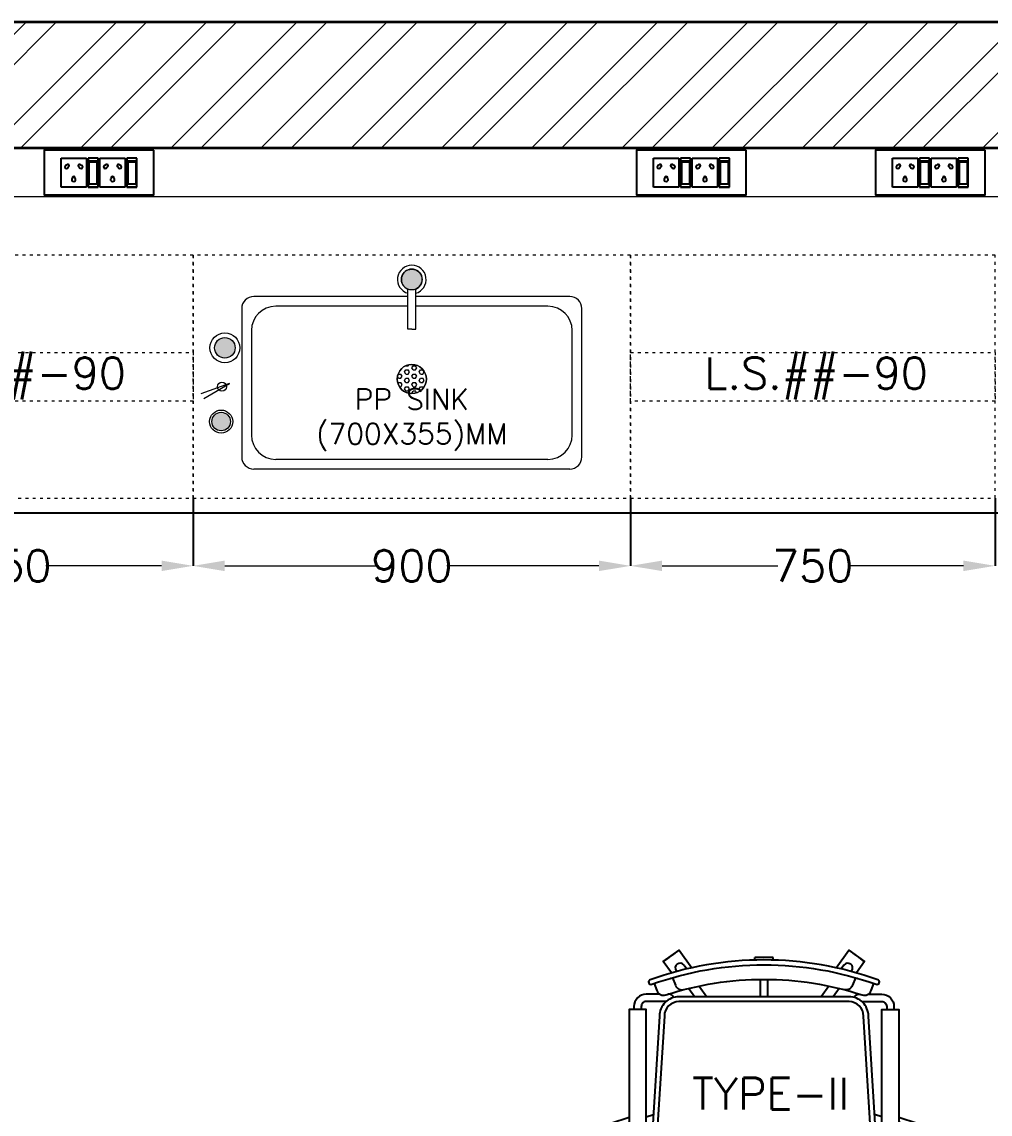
# Model space of a CAD drawing. Extents: x -52083 to 49512, y -145230 to 20224.
# Drawn here: x -42208 to -40215, y 12527 to 14774 of the extents above; entities that cross this region are included whole.
import ezdxf
from ezdxf.enums import TextEntityAlignment as Align

# ---------------------------------------------------------------- set-up
doc = ezdxf.new("R2010")
doc.units = 0
doc.header["$LTSCALE"] = 0.5
doc.header["$MEASUREMENT"] = 0
doc.header["$PDMODE"] = 32
doc.linetypes.add('ACAD_ISO03W100', pattern=[30, 12, -18])
for name, color, linetype in [('Asbuilt', 7, 'Continuous'), ('GC-2', 22, 'Continuous'), ('GF-1', 21, 'Continuous'), ('LABOFAB', 7, 'Continuous'), ('PDF_Text', 5, 'Continuous'), ('SA-6MRP', 1, 'Continuous'), ('SA-6MUP', 223, 'Continuous'), ('SA-FUR', 3, 'Continuous')]:
    doc.layers.add(name, color=color, linetype=linetype)
for name, color, linetype, lineweight in [('DIM', 3, 'Continuous', 5), ('Furniture', 30, 'Continuous', 13), ('Hatch-1', 8, 'Continuous', 5), ('Sa-Block Text', 7, 'Continuous', 18), ('wall-1', 7, 'Continuous', 35)]:
    doc.layers.add(name, color=color, linetype=linetype, lineweight=lineweight)
doc.styles.get("Standard").update_dxf_attribs({"font": 'romans.shx'})
doc.dimstyles.new('Sa-dim', dxfattribs={"dimtxt": 65, "dimasz": 65, "dimexe": 0, "dimexo": 0, "dimtad": 0, "dimdec": 0, "dimdsep": 46, "dimtxsty": 'Standard', "dimcen": 0, "dimclrd": 256, "dimclre": 7, "dimclrt": 1, "dimadec": 0, "dimazin": 0, "dimtfac": 1, "dimtdec": 0, "dimtmove": 0, "dimatfit": 3, "dimfxl": 1, "dimlwd": -1, "dimarcsym": 0})

# ---------------------------------------------------------------- blocks, each defined once
blk = doc.blocks.new('PCH-7022')
at = {"layer": 'GC-2', "color": 30, "ltscale": 10}
for p, q in [((-18.7, 254.1), (-19.1, 259.1)), ((18.7, 254.1), (19.1, 259.1)), ((-180.7, 231.7), (-179.9, 230.6)), ((-164.5, 243.5), (-159, 235.9)), ((164.5, 243.5), (159, 235.9)), ((180.7, 231.7), (179.9, 230.6)), ((-7.5, 214.3), (-7.5, 178.7)), ((7.5, 214.3), (7.5, 178.7)), ((-154.6, 195.8), (-142.2, 178.7)), ((-133.4, 200.6), (-117.5, 178.7)), ((133.4, 200.6), (117.5, 178.7)), ((154.6, 195.8), (142.2, 178.7)), ((-242.5, -68.3), (-227.6, -63.4)), ((242.5, -68.3), (227.6, -63.4)), ((-282.4, -81.2), (-277.5, -79.7)), ((-242.5, -89.3), (-229, -84.9)), ((242.5, -89.3), (229, -84.9)), ((282.4, -81.2), (277.5, -79.7)), ((-10, -293.7), (-10, -221.3)), ((10, -293.7), (10, -221.3))]:
    blk.add_line(p, q, dxfattribs=at)
for points in [[(-190.2, 227.7), (-207.2, 251.2), (-174.8, 274.7), (-148.4, 238.3)], [(148.4, 238.3), (174.8, 274.7), (207.2, 251.2), (190.2, 227.7)], [(-277.5, -111.2), (-302.9, -119.5), (-315.3, -81.4), (-277.5, -69.1)], [(277.5, -69.1), (315.3, -81.4), (302.9, -119.5), (277.5, -111.2)], [(10, -280), (20, -280), (20, -325), (-20, -325), (-20, -280), (-10, -280)]]:
    blk.add_lwpolyline(points, dxfattribs=at)
for points in [[(-234.1, 213.6), (-234.1, 213.6, 0.416344), (-237.1, 207.2, 0.412086), (-230.7, 204.2), (-230.7, 204.2, -0.174031), (230.7, 204.2), (230.7, 204.2, 0.412086), (237.1, 207.2), (237.1, 207.2, 0.416344), (234.1, 213.6), (234.1, 213.6, 0.174031)], [(-195, -221.3), (195, -221.3, 0.414214), (235, -181.3), (215, 138.7, 0.414214), (175, 178.7), (-175, 178.7, 0.414214), (-215, 138.7), (-235, -181.3, 0.414214)], [(-195, -211.3), (195, -211.3, 0.414214), (225, -181.3), (205, 138.7, 0.414214), (175, 168.7), (-175, 168.7, 0.414214), (-205, 138.7), (-225, -181.3, 0.414214)]]:
    blk.add_lwpolyline(points, format="xyb", close=True, dxfattribs=at)
for points in [[(19.1, 259.1, 0.013665), (-19.1, 259.1)], [(-225.9, 205.9), (-220.6, 191.5, 0.403288), (-201.9, 182.4), (-201.9, 182.4, -0.158526), (201.9, 182.4), (201.9, 182.4, 0.403288), (220.6, 191.5), (225.9, 205.9)], [(-193.1, 216.5, 0.029136), (-192.6, 216.6)], [(-188.5, 217.8), (-182.3, 202.3, 0.378791), (-164.6, 193.3)], [(188.5, 217.8), (182.3, 202.3), (182.3, 202.3, -0.378791), (164.6, 193.3)], [(192.6, 216.6, 0.029136), (193.1, 216.5, 0.029136)], [(-214.2, 183.7), (-242.5, 183.7, 0.414214), (-267.5, 158.7), (-267.5, 152.3)], [(-185.7, 177.3, 0.311343), (-195, 183.7), (-197.6, 183.7)], [(185.7, 177.3, -0.311343), (195, 183.7), (197.6, 183.7)], [(214.2, 183.7), (242.5, 183.7, -0.414214), (267.5, 158.7), (267.5, 152.3)], [(-201.5, 168.7), (-242.5, 168.7, 0.414214), (-252.5, 158.7), (-252.5, 152.3)], [(201.5, 168.7), (242.5, 168.7, -0.414214), (252.5, 158.7), (252.5, 152.3)]]:
    blk.add_lwpolyline(points, format="xyb", dxfattribs=at)
for points in [[(-237.1, 207.2), (-237.1, 207.2)], [(-277.5, -122.7), (-242.5, -122.7), (-242.5, 152.3), (-277.5, 152.3)], [(277.5, -122.7), (242.5, -122.7), (242.5, 152.3), (277.5, 152.3)]]:
    blk.add_lwpolyline(points, close=True, dxfattribs=at)
for centre, radius, start, end in [((0, 0), 325, 122.4719, 129.5281), ((0, 0), 325, 50.4719, 57.5281), ((-172.6, 237.6), 10, 36, 216), ((172.6, 237.6), 10, 324, 144), ((0, 0), 325, 194.4719, 201.5281), ((-279.3, -90.7), 10, 108, 280.2877), ((279.3, -90.7), 10, 259.7123, 72), ((0, 0), 325, 338.4719, 345.5281), ((0, -293.7), 10, 180, 0), ((0, 0), 325, 266.4719, 273.5281)]:
    blk.add_arc(centre, radius, start, end, dxfattribs=at)
at = {"layer": 'PDF_Text', "insert": (13.6, -21), "char_height": 65, "width": 310.353, "attachment_point": 5}
blk.add_mtext('{\\C1;TYPE-II}', dxfattribs=at)
blk = doc.blocks.new('*U92')
at = {"layer": 'SA-FUR', "color": 230, "linetype": 'ACAD_ISO03W100', "lineweight": 13}
for points in [[(750, 500), (0, 500), (0, 0), (750, 0)], [(750, 200), (0, 200), (0, 300), (750, 300)]]:
    blk.add_lwpolyline(points, close=True, dxfattribs=at)
at = {"layer": 'SA-FUR', "color": 7}
blk.add_attdef('TAG-2', text='', height=65, dxfattribs=at).set_placement((382.1, 224.8), align=Align.CENTER)
blk = doc.blocks.new('*D531')
at = {"layer": 'Defpoints', "color": 0, "transparency": 16777216}
for p in [(-40955.5, 13793.7), (-40205.5, 13793.7), (-40955.5, 13654.6)]:
    blk.add_point(p, dxfattribs=at)
at = {"layer": 'DIM', "color": 7, "lineweight": -2, "transparency": 16777216}
for p, q in [((-40955.5, 13793.7), (-40955.5, 13654.6)), ((-40205.5, 13793.7), (-40205.5, 13654.6))]:
    blk.add_line(p, q, dxfattribs=at)
at = {"layer": 'DIM', "transparency": 16777216}
for p, q in [((-40890.5, 13654.6), (-40652.6, 13654.6)), ((-40270.5, 13654.6), (-40508.5, 13654.6))]:
    blk.add_line(p, q, dxfattribs=at)
for points in [[(-40890.5, 13665.4), (-40890.5, 13643.8), (-40955.5, 13654.6)], [(-40270.5, 13665.4), (-40270.5, 13643.8), (-40205.5, 13654.6)]]:
    blk.add_solid(points, dxfattribs=at)
at = {"layer": 'DIM', "color": 1, "transparency": 16777216, "insert": (-40580.5, 13654.6), "char_height": 65, "attachment_point": 5}
blk.add_mtext('750', dxfattribs=at)
blk = doc.blocks.new('*D532')
at = {"layer": 'Defpoints', "color": 0, "transparency": 16777216}
for p in [(-41855.5, 13793.7), (-40955.5, 13793.7), (-41855.5, 13654.6)]:
    blk.add_point(p, dxfattribs=at)
at = {"layer": 'DIM', "color": 7, "lineweight": -2, "transparency": 16777216}
for p, q in [((-41855.5, 13793.7), (-41855.5, 13654.6)), ((-40955.5, 13793.7), (-40955.5, 13654.6))]:
    blk.add_line(p, q, dxfattribs=at)
at = {"layer": 'DIM', "transparency": 16777216}
for p, q in [((-41790.5, 13654.6), (-41477.8, 13654.6)), ((-41020.5, 13654.6), (-41333.2, 13654.6))]:
    blk.add_line(p, q, dxfattribs=at)
for points in [[(-41790.5, 13665.4), (-41790.5, 13643.8), (-41855.5, 13654.6)], [(-41020.5, 13665.4), (-41020.5, 13643.8), (-40955.5, 13654.6)]]:
    blk.add_solid(points, dxfattribs=at)
at = {"layer": 'DIM', "color": 1, "transparency": 16777216, "insert": (-41405.5, 13654.6), "char_height": 65, "attachment_point": 5}
blk.add_mtext('900', dxfattribs=at)
blk = doc.blocks.new('*D533')
at = {"layer": 'Defpoints', "color": 0, "transparency": 16777216}
for p in [(-42605.5, 13793.7), (-41855.5, 13793.7), (-42605.5, 13654.6)]:
    blk.add_point(p, dxfattribs=at)
at = {"layer": 'DIM', "color": 7, "lineweight": -2, "transparency": 16777216}
for p, q in [((-42605.5, 13793.7), (-42605.5, 13654.6)), ((-41855.5, 13793.7), (-41855.5, 13654.6))]:
    blk.add_line(p, q, dxfattribs=at)
at = {"layer": 'DIM', "transparency": 16777216}
for p, q in [((-42540.5, 13654.6), (-42302.6, 13654.6)), ((-41920.5, 13654.6), (-42158.5, 13654.6))]:
    blk.add_line(p, q, dxfattribs=at)
for points in [[(-42540.5, 13665.4), (-42540.5, 13643.8), (-42605.5, 13654.6)], [(-41920.5, 13665.4), (-41920.5, 13643.8), (-41855.5, 13654.6)]]:
    blk.add_solid(points, dxfattribs=at)
at = {"layer": 'DIM', "color": 1, "transparency": 16777216, "insert": (-42230.5, 13654.6), "char_height": 65, "attachment_point": 5}
blk.add_mtext('750', dxfattribs=at)
blk = doc.blocks.new('PP SINK-700X355')
at = {"linetype": 'ByBlock', "lineweight": 5, "ltscale": 10}
blk.add_hatch(color=3, dxfattribs=at).paths.add_polyline_path([(-21.4, 389.9, 1), (21.4, 389.9, 1)])
at = {"linetype": 'ByBlock', "lineweight": 5}
h = blk.add_hatch(dxfattribs=at)
h.set_pattern_fill('HEX', color=3, scale=40, style=0)
h.set_pattern_definition([(1e-09, (-34097.917, -448425.806), (-2e-10, 8.66025404), [5, -10]), (120, (-34097.917, -448425.806), (-7.5, -4.33012702), [5, -10]), (60, (-34092.917, -448425.806), (-7.5, 4.33012702), [5, -10])])
h.paths.add_polyline_path([(-30, 185.2, 1), (30, 185.2, 1)])
at = {"color": 3, "linetype": 'ByBlock', "lineweight": 5, "ltscale": 10}
for p, q in [((-8.1, 287.6), (-8.1, 370.1)), ((8.1, 287.6), (8.1, 370.1)), ((0, 287.6), (-8.1, 287.6)), ((0, 287.6), (8.1, 287.6))]:
    blk.add_line(p, q, dxfattribs=at)
at = {"color": 3, "linetype": 'ByBlock', "lineweight": 5}
for p, q in [((-8.1, 355), (-325, 355)), ((325, 355), (8.1, 355)), ((-350, 330), (-350, 25)), ((-8.1, 335), (-280, 335)), ((280, 335), (8.1, 335)), ((350, 25), (350, 330)), ((-330, 285), (-330, 70)), ((330, 70), (330, 285)), ((325, 0), (-325, 0)), ((280, 20), (-280, 20))]:
    blk.add_line(p, q, dxfattribs=at)
at = {"color": 3, "linetype": 'ByBlock', "lineweight": 5, "ltscale": 10}
blk.add_circle((0, 389.9), 21.4, dxfattribs=at)
at = {"color": 3, "linetype": 'ByBlock', "lineweight": 5}
blk.add_circle((0, 185.2), 30, dxfattribs=at)
at = {"color": 3, "linetype": 'ByBlock', "lineweight": 5, "ltscale": 10}
for radius, start, end in [(29.4, 285.896, 254.104), (21.4, 292.1607, 247.8393)]:
    blk.add_arc((0, 389.9), radius, start, end, dxfattribs=at)
at = {"color": 3, "linetype": 'ByBlock', "lineweight": 5}
for centre, radius, start, end in [((-325, 330), 25, 90, 180), ((325, 330), 25, 0, 90), ((-280, 285), 50, 90, 180), ((280, 285), 50, 0, 90), ((0, 185.2), 30, 0, 180), ((0, 185.2), 30, 180, 0), ((-280, 70), 50, 180, 270), ((280, 70), 50, 270, 0), ((-325, 25), 25, 180, 270), ((325, 25), 25, 270, 0)]:
    blk.add_arc(centre, radius, start, end, dxfattribs=at)
blk = doc.blocks.new('*U130')
for p, q in [((-78.1, 29.8), (-78.1, -29.8)), ((-78.1, 29.8), (-78.1, -29.8)), ((-57.3, 29.8), (-78.1, 29.8)), ((-78.1, 29.8), (-57.3, 29.8)), ((-76.3, 23.3), (-76.3, -23.3)), ((-59.1, 23.3), (-76.3, 23.3)), ((-59.1, -23.3), (-59.1, 23.3)), ((-57.3, -29.8), (-57.3, 29.8)), ((-53.9, 29.8), (-1.7, 29.8)), ((-53.9, -29.8), (-53.9, 29.8)), ((-1.7, 29.8), (-1.7, -29.8)), ((1.7, 29.8), (1.7, -29.8)), ((1.7, 29.8), (1.7, -29.8)), ((22.5, 29.8), (1.7, 29.8)), ((1.7, 29.8), (22.5, 29.8)), ((3.5, 23.3), (3.5, -23.3)), ((20.7, 23.3), (3.5, 23.3)), ((20.7, -23.3), (20.7, 23.3)), ((22.5, -29.8), (22.5, 29.8)), ((25.9, -29.8), (25.9, 29.8)), ((25.9, 29.8), (78.1, 29.8)), ((78.1, 29.8), (78.1, -29.8)), ((-76.3, -21.2), (-59.1, -21.2)), ((3.5, -21.2), (20.7, -21.2)), ((-78.1, -29.8), (-57.3, -29.8)), ((-76.3, -23.3), (-59.1, -23.3)), ((-1.7, -29.8), (-53.9, -29.8)), ((1.7, -29.8), (22.5, -29.8)), ((3.5, -23.3), (20.7, -23.3)), ((78.1, -29.8), (25.9, -29.8))]:
    blk.add_line(p, q)
blk.add_lwpolyline([(-113, -46), (113, -46), (113, 46), (-113, 46)], close=True)
for centre, radius, start, end in [((-27.8, 14.7), 4.06, 307.1584, 232.8416), ((-27.8, 10.6), 2.59, 161.4031, 18.5969), ((52, 14.7), 4.06, 307.1584, 232.8416), ((52, 10.6), 2.59, 161.4031, 18.5969), ((-42.7, -11.6), 3.5, 5.2689, 272.51), ((-39.9, -14), 2.82, 202.6838, 75.0951), ((-15.7, -14), 2.82, 104.9049, 337.3162), ((-12.9, -11.6), 3.5, 267.49, 174.7311), ((37.1, -11.6), 3.5, 5.2689, 272.51), ((39.9, -14), 2.82, 202.6838, 75.0951), ((64.1, -14), 2.82, 104.9049, 337.3162), ((66.9, -11.6), 3.5, 267.49, 174.7311)]:
    blk.add_arc(centre, radius, start, end)
at = {"layer": 'Sa-Block Text', "flags": 1}
for tag, p in [('PROJECTNAME', (14.8, 619.1)), ('FLOOR', (14.8, 529.6)), ('LABNAME', (14.8, 420.1)), ('ITEMNO:', (14.8, 322.8))]:
    blk.add_attdef(tag, text='', height=65, dxfattribs=at).set_placement(p, align=Align.MIDDLE_CENTER)
at = {"layer": 'Sa-Block Text'}
blk.add_attdef('CATALOGUE', text='', height=65, dxfattribs=at).set_placement((14.8, 173.9), align=Align.MIDDLE_CENTER)
blk = doc.blocks.new('*U133')
at = {"ltscale": 300}
for p, q in [((-78.1, 29.8), (-78.1, -29.8)), ((-78.1, 29.8), (-78.1, -29.8)), ((-57.3, 29.8), (-78.1, 29.8)), ((-78.1, 29.8), (-57.3, 29.8)), ((-76.3, 23.3), (-76.3, -23.3)), ((-59.1, 23.3), (-76.3, 23.3)), ((-59.1, -23.3), (-59.1, 23.3)), ((-57.3, -29.8), (-57.3, 29.8)), ((-53.9, 29.8), (-1.7, 29.8)), ((-53.9, -29.8), (-53.9, 29.8)), ((-1.7, 29.8), (-1.7, -29.8)), ((1.7, 29.8), (1.7, -29.8)), ((1.7, 29.8), (1.7, -29.8)), ((22.5, 29.8), (1.7, 29.8)), ((1.7, 29.8), (22.5, 29.8)), ((3.5, 23.3), (3.5, -23.3)), ((20.7, 23.3), (3.5, 23.3)), ((20.7, -23.3), (20.7, 23.3)), ((22.5, -29.8), (22.5, 29.8)), ((25.9, -29.8), (25.9, 29.8)), ((25.9, 29.8), (78.1, 29.8)), ((78.1, 29.8), (78.1, -29.8)), ((-76.3, -21.2), (-59.1, -21.2)), ((3.5, -21.2), (20.7, -21.2)), ((-78.1, -29.8), (-57.3, -29.8)), ((-76.3, -23.3), (-59.1, -23.3)), ((-1.7, -29.8), (-53.9, -29.8)), ((1.7, -29.8), (22.5, -29.8)), ((3.5, -23.3), (20.7, -23.3)), ((78.1, -29.8), (25.9, -29.8))]:
    blk.add_line(p, q, dxfattribs=at)
blk.add_lwpolyline([(-113, -46), (113, -46), (113, 46), (-113, 46)], close=True, dxfattribs=at)
for centre, radius, start, end in [((-27.8, 14.7), 4.06, 307.1584, 232.8416), ((-27.8, 10.6), 2.59, 161.4031, 18.5969), ((52, 14.7), 4.06, 307.1584, 232.8416), ((52, 10.6), 2.59, 161.4031, 18.5969), ((-42.7, -11.6), 3.5, 5.2689, 272.51), ((-39.9, -14), 2.82, 202.6838, 75.0951), ((-15.7, -14), 2.82, 104.9049, 337.3162), ((-12.9, -11.6), 3.5, 267.49, 174.7311), ((37.1, -11.6), 3.5, 5.2689, 272.51), ((39.9, -14), 2.82, 202.6838, 75.0951), ((64.1, -14), 2.82, 104.9049, 337.3162), ((66.9, -11.6), 3.5, 267.49, 174.7311)]:
    blk.add_arc(centre, radius, start, end, dxfattribs=at)
at = {"layer": 'Sa-Block Text', "flags": 1}
for tag, p in [('PROJECTNAME', (102.4, 776)), ('FLOOR', (102.4, 686.5)), ('LABNAME', (102.4, 577)), ('ITEMNO:', (102.4, 479.7))]:
    blk.add_attdef(tag, text='', height=65, dxfattribs=at).set_placement(p, align=Align.MIDDLE_CENTER)
at = {"layer": 'Sa-Block Text'}
blk.add_attdef('CATALOGUE', text='', height=65, dxfattribs=at).set_placement((102.4, 360.5), align=Align.MIDDLE_CENTER)

msp = doc.modelspace()

# ---------------------------------------------------------------- hatches: boundary and pattern name
at = {"layer": 'Hatch-1'}
h = msp.add_hatch(dxfattribs=at)
h.set_pattern_fill('ANSI32,_O', color=256, scale=350)
h.set_pattern_definition([(45, (5394.74, 2e-13), (-92.80777, 92.80777), []), (45, (5456.61, 2e-13), (-92.80777, 92.80777), [])])
h.paths.add_polyline_path([(-46706.6, 14773.7), (-24057.5, 14773.7), (-24057.5, 14513.7), (-46706.6, 14513.7)])
at = {"layer": 'LABOFAB', "lineweight": 13, "ltscale": 0.1}
h = msp.add_hatch(dxfattribs=at)
h.set_pattern_fill('HEX', color=5, scale=0.4, angle=426.7955)
h.set_pattern_definition([(66.79551034, (-124897.7859, -425590.6182), (-2.021758257, 0.866714228), [1.27, -2.54]), (186.79551034, (-124897.7859, -425590.6182), (0.260282589, -2.184251125), [1.27, -2.54]), (126.79551034, (-124897.2855, -425589.451), (-1.761475668, -1.317536897), [1.27, -2.54])])
h.paths.add_polyline_path([(-41798.4, 14083.7, 1), (-41781.7, 14122.6, 1)])
h.paths.add_polyline_path([(-41790.2, 13969, 0.490237), (-41816.6, 13954.3), (-41782.6, 13939.7, 0.490237)])
h.paths.add_polyline_path([(-41816.6, 13954.3, 0.342069), (-41805.3, 13933.8, 0.342069), (-41782.6, 13939.7)])

# ---------------------------------------------------------------- linework, layer by layer
at = {"color": 3}
msp.add_line((-43135.5, 13763.7, 2637.8), (-34305.5, 13763.7, 2637.8), dxfattribs=at)
at = {"layer": 'Asbuilt'}
msp.add_line((-27580.5, 14513.7, 2637.8), (-46531.5, 14513.7, 2637.8), dxfattribs=at)
msp.add_line((-27580.5, 14513.7, 2637.8), (-46531.5, 14513.7, 2637.8), dxfattribs=at)
at = {"layer": 'Furniture', "elevation": 2637.8}
msp.add_lwpolyline([(-33275.5, 14413.7), (-43251.5, 14413.7), (-43251.5, 14513.7), (-33275.5, 14513.7)], close=True, dxfattribs=at)
at = {"layer": 'Hatch-1', "elevation": 2637.8}
msp.add_lwpolyline([(-46706.6, 14773.7), (-24057.5, 14773.7), (-24057.5, 14513.7), (-46706.6, 14513.7)], close=True, dxfattribs=at)
at = {"layer": 'LABOFAB', "color": 230, "linetype": 'ACAD_ISO03W100', "lineweight": 13, "elevation": 2637.8}
msp.add_lwpolyline([(-40955.5, 14293.7), (-41855.5, 14293.7), (-41855.5, 13793.7), (-40955.5, 13793.7)], close=True, dxfattribs=at)
at = {"layer": 'LABOFAB', "color": 5, "lineweight": 13, "elevation": 2637.8}
msp.add_lwpolyline([(-41833.4, 13999.2), (-41780.7, 14029.9), (-41839.3, 14008.6)], dxfattribs=at)
at = {"layer": 'LABOFAB', "color": 5, "lineweight": 13}
for centre, radius in [((-41790.1, 14103.1, 2637.8), 30.7), ((-41790.1, 14103.1, 2637.8), 21.2), ((-41796.1, 14023, 2637.8), 9.38), ((-41796.1, 14023, 2637.8), 9.38), ((-41797.8, 13951.4, 2637.8), 23.7), ((-41797.8, 13951.4, 2637.8), 19.1)]:
    msp.add_circle(centre, radius, dxfattribs=at)
at = {"layer": 'wall-1', "color": 7, "elevation": 2637.8}
msp.add_lwpolyline([(-27580.5, 14513.7), (-46706.6, 14513.7), (-46706.6, 14773.7), (-24086.5, 14773.7), (-24086.5, 14513.7), (-27350.5, 14513.7)], dxfattribs=at)

# ---------------------------------------------------------------- block references
at = {"color": 4}
msp.add_blockref('PP SINK-700X355', (-41405.5, 13853.7, 2637.8), dxfattribs=at)
at = {"layer": 'GF-1', "color": 7}
msp.add_blockref('PCH-7022', (-40680.9, 12589.5, 2637.8), dxfattribs=at)
at = {"layer": 'SA-6MRP', "color": 7, "rotation": 180}
msp.add_blockref('*U133', (-40830.2, 14463.7, 2637.8), dxfattribs=at)
at = {"layer": 'SA-6MUP', "color": 7, "rotation": 180}
for p in [(-42049.1, 14463.7, 2637.8), (-40338.5, 14463.7, 2637.8)]:
    msp.add_blockref('*U130', p, dxfattribs=at)
at = {"layer": 'SA-FUR'}
for p in [(-42605.5, 13793.7, 2637.8), (-40955.5, 13793.7, 2637.8)]:
    msp.add_blockref('*U92', p, dxfattribs=at).add_auto_attribs({'TAG-2': 'L.S.##-90'})

# ---------------------------------------------------------------- texts
at = {"layer": 'LABOFAB', "color": 4, "lineweight": 13, "insert": (-41405.5, 13954.7, 2637.8), "char_height": 42.5, "width": 373.097, "attachment_point": 5, "rotation": 0}
msp.add_mtext('{\\C256;PP SINK\\P(700X355)MM}', dxfattribs=at)

# ---------------------------------------------------------------- dimensions: what is measured, and where the dimension line sits
at = {"layer": 'DIM'}
for base, p1, p2, picture, middle in [((-42605.5, 13654.6, 2637.8), (-41855.5, 13793.7, 2637.8), (-42605.5, 13793.7, 2637.8), '*D533', (-42230.5, 13654.6, 2637.8)), ((-41855.5, 13654.6, 2637.8), (-40955.5, 13793.7, 2637.8), (-41855.5, 13793.7, 2637.8), '*D532', (-41405.5, 13654.6, 2637.8)), ((-40955.5, 13654.6, 2637.8), (-40205.5, 13793.7, 2637.8), (-40955.5, 13793.7, 2637.8), '*D531', (-40580.5, 13654.6, 2637.8))]:
    dim = msp.add_linear_dim(base=base, p1=p1, p2=p2, angle=180, dimstyle='Sa-dim', dxfattribs=at)
    dim.commit()
    dim.dimension.update_dxf_attribs({"geometry": picture, "text_midpoint": middle})

doc.saveas('drawing.dxf')
